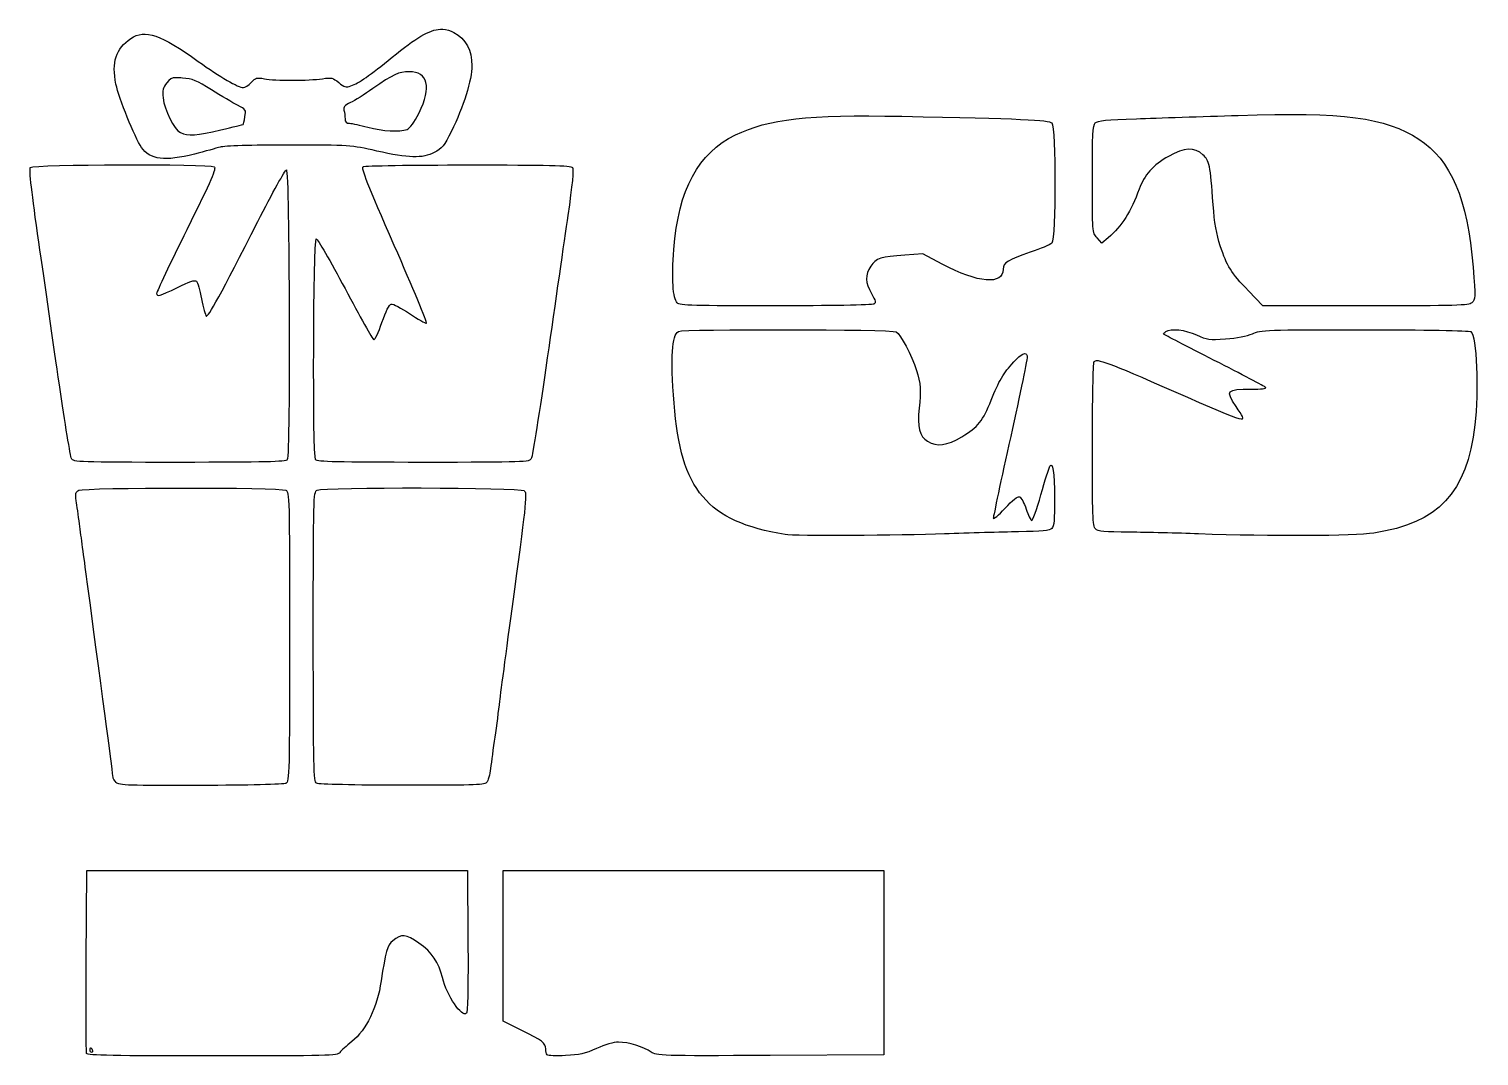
# Model space of a CAD drawing. Header units: centimetres. Extents: x -9.9 to 9.4, y -12.5 to 15.8.
# Drawn here: x -9.92 to 9.43, y 2.05 to 15.75 of the extents above; entities that cross this region are included whole.
import ezdxf

# ---------------------------------------------------------------- set-up
doc = ezdxf.new("R2010")
doc.units = ezdxf.units.CM
doc.header["$MEASUREMENT"] = 0
doc.layers.add('Layer 1', color=7, linetype='Continuous')

msp = doc.modelspace()

# ---------------------------------------------------------------- linework, layer by layer
at = {"layer": 'Layer 1', "color": 28}
for points, knots in [([(-4.42722, 15.74987), (-4.57713, 15.74301), (-4.75851, 15.6317), (-5.07049, 15.37698), (-5.07049, 15.37698), (-5.36935, 15.13296), (-5.51793, 15.02932), (-5.62116, 14.99333), (-5.62116, 14.99333), (-5.69006, 14.96931), (-5.71062, 14.9755), (-5.78487, 15.03798), (-5.78487, 15.03798), (-5.86219, 15.10304), (-5.88169, 15.10744), (-6.00315, 15.08924), (-6.00315, 15.08924), (-6.18117, 15.06258), (-6.63894, 15.06192), (-6.77705, 15.08841), (-6.77705, 15.08841), (-6.87649, 15.10749), (-6.89375, 15.10279), (-6.95151, 15.04046), (-6.95151, 15.04046), (-6.98689, 15.00229), (-7.0342, 14.97101), (-7.05652, 14.97101), (-7.05652, 14.97101), (-7.12597, 14.97101), (-7.36896, 15.11169), (-7.65845, 15.31993), (-7.65845, 15.31993), (-8.15756, 15.67894), (-8.37195, 15.75236), (-8.55968, 15.62585), (-8.55968, 15.62585), (-8.75714, 15.49279), (-8.81792, 15.30711), (-8.75729, 15.01813), (-8.75729, 15.01813), (-8.71663, 14.82432), (-8.5093, 14.31052), (-8.41582, 14.17147), (-8.41582, 14.17147), (-8.30621, 14.00844), (-8.10027, 13.98304), (-7.71054, 14.08383), (-7.71054, 14.08383), (-7.57263, 14.11949), (-7.41824, 14.16116), (-7.36741, 14.17643), (-7.36741, 14.17643), (-7.31145, 14.19324), (-6.95018, 14.20371), (-6.45129, 14.20371), (-6.45129, 14.20371), (-5.63089, 14.20371), (-5.62523, 14.20335), (-5.2772, 14.12434), (-5.2772, 14.12434), (-4.85072, 14.02752), (-4.67094, 14.02287), (-4.50908, 14.1045), (-4.50908, 14.1045), (-4.40526, 14.15685), (-4.37757, 14.19115), (-4.28005, 14.38892), (-4.28005, 14.38892), (-4.12268, 14.70805), (-4.0072, 15.07715), (-4.0072, 15.26122), (-4.0072, 15.26122), (-4.0072, 15.46886), (-4.09018, 15.62201), (-4.24698, 15.70522), (-4.24698, 15.70522), (-4.29682, 15.73168), (-4.3455, 15.74743), (-4.39746, 15.74987), (-4.39746, 15.74987), (-4.4072, 15.75033), (-4.41723, 15.75033), (-4.42722, 15.74987)], [0, 0, 0, 0, 0.04545455, 0.04545455, 0.04545455, 0.04545455, 0.09090909, 0.09090909, 0.09090909, 0.09090909, 0.13636364, 0.13636364, 0.13636364, 0.13636364, 0.18181818, 0.18181818, 0.18181818, 0.18181818, 0.22727273, 0.22727273, 0.22727273, 0.22727273, 0.27272727, 0.27272727, 0.27272727, 0.27272727, 0.31818182, 0.31818182, 0.31818182, 0.31818182, 0.36363636, 0.36363636, 0.36363636, 0.36363636, 0.40909091, 0.40909091, 0.40909091, 0.40909091, 0.45454545, 0.45454545, 0.45454545, 0.45454545, 0.5, 0.5, 0.5, 0.5, 0.54545455, 0.54545455, 0.54545455, 0.54545455, 0.59090909, 0.59090909, 0.59090909, 0.59090909, 0.63636364, 0.63636364, 0.63636364, 0.63636364, 0.68181818, 0.68181818, 0.68181818, 0.68181818, 0.72727273, 0.72727273, 0.72727273, 0.72727273, 0.77272727, 0.77272727, 0.77272727, 0.77272727, 0.81818182, 0.81818182, 0.81818182, 0.81818182, 0.86363636, 0.86363636, 0.86363636, 0.86363636, 0.90909091, 0.90909091, 0.90909091, 0.90909091, 1, 1, 1, 1]), ([(-7.95362, 15.10247), (-7.93149, 15.10254), (-7.90386, 15.1009), (-7.86846, 15.09834), (-7.86846, 15.09834), (-7.73946, 15.08901), (-7.68117, 15.06487), (-7.48234, 14.93959), (-7.48234, 14.93959), (-7.35355, 14.85844), (-7.19669, 14.76637), (-7.13341, 14.73453), (-7.13341, 14.73453), (-7.02177, 14.67837), (-7.01903, 14.67357), (-7.03668, 14.57909), (-7.03668, 14.57909), (-7.04668, 14.52555), (-7.05666, 14.48086), (-7.059, 14.47987), (-7.059, 14.47987), (-7.06134, 14.47889), (-7.19527, 14.44615), (-7.35666, 14.40711), (-7.35666, 14.40711), (-7.68051, 14.32878), (-7.79749, 14.32095), (-7.89657, 14.36991), (-7.89657, 14.36991), (-7.98248, 14.41235), (-8.11285, 14.67344), (-8.12808, 14.83375), (-8.12808, 14.83375), (-8.13761, 14.93401), (-8.12833, 14.97278), (-8.08013, 15.03384), (-8.08013, 15.03384), (-8.03839, 15.08672), (-8.02001, 15.10225), (-7.95362, 15.10247)], [0, 0, 0, 0, 0.09090909, 0.09090909, 0.09090909, 0.09090909, 0.18181818, 0.18181818, 0.18181818, 0.18181818, 0.27272727, 0.27272727, 0.27272727, 0.27272727, 0.36363636, 0.36363636, 0.36363636, 0.36363636, 0.45454545, 0.45454545, 0.45454545, 0.45454545, 0.54545455, 0.54545455, 0.54545455, 0.54545455, 0.63636364, 0.63636364, 0.63636364, 0.63636364, 0.72727273, 0.72727273, 0.72727273, 0.72727273, 0.81818182, 0.81818182, 0.81818182, 0.81818182, 1, 1, 1, 1]), ([(-4.84725, 15.18267), (-4.59294, 15.18267), (-4.54236, 14.97796), (-4.71248, 14.63366), (-4.71248, 14.63366), (-4.7774, 14.50226), (-4.83027, 14.42993), (-4.87288, 14.41373), (-4.87288, 14.41373), (-4.973, 14.37566), (-5.19443, 14.38749), (-5.39626, 14.44267), (-5.39626, 14.44267), (-5.49812, 14.47051), (-5.60826, 14.49355), (-5.641, 14.49393), (-5.641, 14.49393), (-5.68478, 14.49444), (-5.70026, 14.51051), (-5.70053, 14.55429), (-5.70053, 14.55429), (-5.70073, 14.58703), (-5.70745, 14.63794), (-5.71541, 14.66756), (-5.71541, 14.66756), (-5.72686, 14.71019), (-5.70922, 14.73214), (-5.62942, 14.77009), (-5.62942, 14.77009), (-5.57397, 14.79646), (-5.43925, 14.88058), (-5.33011, 14.95695), (-5.33011, 14.95695), (-5.05852, 15.14699), (-4.98129, 15.18267), (-4.84725, 15.18267)], [0, 0, 0, 0, 0.1, 0.1, 0.1, 0.1, 0.2, 0.2, 0.2, 0.2, 0.3, 0.3, 0.3, 0.3, 0.4, 0.4, 0.4, 0.4, 0.5, 0.5, 0.5, 0.5, 0.6, 0.6, 0.6, 0.6, 0.7, 0.7, 0.7, 0.7, 0.8, 0.8, 0.8, 0.8, 1, 1, 1, 1]), ([(-6.47079, 10.00663), (-6.4292, 10.05674), (-6.44149, 13.87324), (-6.48324, 13.87324), (-6.48324, 13.87324), (-6.49905, 13.87324), (-6.66991, 13.56368), (-6.86293, 13.18532), (-6.86293, 13.18532), (-7.35756, 12.21575), (-7.53176, 11.89697), (-7.55385, 11.92096), (-7.55385, 11.92096), (-7.5644, 11.93241), (-7.59187, 12.03608), (-7.6149, 12.15134), (-7.6149, 12.15134), (-7.63793, 12.26659), (-7.66922, 12.37334), (-7.68442, 12.38854), (-7.68442, 12.38854), (-7.70365, 12.40777), (-7.78057, 12.38222), (-7.93695, 12.30466), (-7.93695, 12.30466), (-8.17845, 12.1849), (-8.21381, 12.17489), (-8.21427, 12.22621), (-8.21427, 12.22621), (-8.21443, 12.2444), (-8.03318, 12.62603), (-7.81148, 13.07427), (-7.81148, 13.07427), (-7.47923, 13.74605), (-7.41525, 13.8936), (-7.44738, 13.91392), (-7.44738, 13.91392), (-7.51104, 13.95418), (-9.8685, 13.94687), (-9.90032, 13.90631), (-9.90032, 13.90631), (-9.91777, 13.88408), (-9.88053, 13.55672), (-9.78671, 12.90751), (-9.78671, 12.90751), (-9.70994, 12.37636), (-9.58628, 11.52069), (-9.5119, 11.00602), (-9.5119, 11.00602), (-9.43753, 10.49135), (-9.36468, 10.04784), (-9.35002, 10.02045), (-9.35002, 10.02045), (-9.32443, 9.97263), (-9.26695, 9.97064), (-7.91201, 9.97064), (-7.91201, 9.97064), (-6.75411, 9.97064), (-6.4953, 9.9771), (-6.47079, 10.00663)], [0, 0, 0, 0, 0.0625, 0.0625, 0.0625, 0.0625, 0.125, 0.125, 0.125, 0.125, 0.1875, 0.1875, 0.1875, 0.1875, 0.25, 0.25, 0.25, 0.25, 0.3125, 0.3125, 0.3125, 0.3125, 0.375, 0.375, 0.375, 0.375, 0.4375, 0.4375, 0.4375, 0.4375, 0.5, 0.5, 0.5, 0.5, 0.5625, 0.5625, 0.5625, 0.5625, 0.625, 0.625, 0.625, 0.625, 0.6875, 0.6875, 0.6875, 0.6875, 0.75, 0.75, 0.75, 0.75, 0.8125, 0.8125, 0.8125, 0.8125, 0.875, 0.875, 0.875, 0.875, 1, 1, 1, 1]), ([(-3.2146, 10.02122), (-3.1997, 10.04904), (-3.10406, 10.65328), (-3.00204, 11.36398), (-3.00204, 11.36398), (-2.90002, 12.07468), (-2.77653, 12.93), (-2.72762, 13.2647), (-2.72762, 13.2647), (-2.66795, 13.67292), (-2.64723, 13.88413), (-2.66467, 13.90631), (-2.66467, 13.90631), (-2.68487, 13.93202), (-2.99496, 13.93929), (-4.05664, 13.93898), (-4.05664, 13.93898), (-4.80793, 13.93876), (-5.43885, 13.92829), (-5.4587, 13.91571), (-5.4587, 13.91571), (-5.48713, 13.8977), (-5.39891, 13.67468), (-5.04281, 12.8644), (-5.04281, 12.8644), (-4.79422, 12.29875), (-4.60174, 11.83219), (-4.61508, 11.82759), (-4.61508, 11.82759), (-4.62841, 11.82299), (-4.72983, 11.88031), (-4.84045, 11.95496), (-4.84045, 11.95496), (-4.95108, 12.0296), (-5.06052, 12.08694), (-5.08365, 12.08238), (-5.08365, 12.08238), (-5.11026, 12.07712), (-5.15596, 11.98659), (-5.20802, 11.83595), (-5.20802, 11.83595), (-5.25329, 11.70498), (-5.30223, 11.60198), (-5.31678, 11.60707), (-5.31678, 11.60707), (-5.33134, 11.61216), (-5.50398, 11.91871), (-5.70043, 12.28829), (-5.70043, 12.28829), (-5.89688, 12.65787), (-6.06952, 12.95633), (-6.08408, 12.95153), (-6.08408, 12.95153), (-6.12369, 12.93845), (-6.13369, 10.05417), (-6.09429, 10.00669), (-6.09429, 10.00669), (-6.06972, 9.97708), (-5.81214, 9.97064), (-4.65302, 9.97064), (-4.65302, 9.97064), (-3.29044, 9.97064), (-3.24073, 9.97238), (-3.2146, 10.02122)], [0, 0, 0, 0, 0.05882353, 0.05882353, 0.05882353, 0.05882353, 0.11764706, 0.11764706, 0.11764706, 0.11764706, 0.17647059, 0.17647059, 0.17647059, 0.17647059, 0.23529412, 0.23529412, 0.23529412, 0.23529412, 0.29411765, 0.29411765, 0.29411765, 0.29411765, 0.35294118, 0.35294118, 0.35294118, 0.35294118, 0.41176471, 0.41176471, 0.41176471, 0.41176471, 0.47058824, 0.47058824, 0.47058824, 0.47058824, 0.52941176, 0.52941176, 0.52941176, 0.52941176, 0.58823529, 0.58823529, 0.58823529, 0.58823529, 0.64705882, 0.64705882, 0.64705882, 0.64705882, 0.70588235, 0.70588235, 0.70588235, 0.70588235, 0.76470588, 0.76470588, 0.76470588, 0.76470588, 0.82352941, 0.82352941, 0.82352941, 0.82352941, 0.88235294, 0.88235294, 0.88235294, 0.88235294, 1, 1, 1, 1]), ([(-6.48757, 5.68793), (-6.44412, 5.71118), (-6.44126, 5.83167), (-6.44126, 7.6423), (-6.44126, 7.6423), (-6.44126, 9.52296), (-6.44256, 9.57259), (-6.49244, 9.59929), (-6.49244, 9.59929), (-6.56545, 9.63836), (-9.1774, 9.63685), (-9.25056, 9.59769), (-9.25056, 9.59769), (-9.29685, 9.57292), (-9.30216, 9.55273), (-9.28708, 9.45879), (-9.28708, 9.45879), (-9.27738, 9.39833), (-9.25781, 9.25957), (-9.24358, 9.15043), (-9.24358, 9.15043), (-9.21822, 8.95587), (-9.19217, 8.75982), (-9.14073, 8.37652), (-9.14073, 8.37652), (-8.91262, 6.67646), (-8.79636, 5.79762), (-8.79622, 5.77226), (-8.79622, 5.77226), (-8.79613, 5.75511), (-8.77685, 5.72188), (-8.75338, 5.6984), (-8.75338, 5.6984), (-8.71537, 5.6604), (-8.59157, 5.65613), (-7.62228, 5.65944), (-7.62228, 5.65944), (-7.0045, 5.66155), (-6.51385, 5.67387), (-6.48757, 5.68793)], [0, 0, 0, 0, 0.09090909, 0.09090909, 0.09090909, 0.09090909, 0.18181818, 0.18181818, 0.18181818, 0.18181818, 0.27272727, 0.27272727, 0.27272727, 0.27272727, 0.36363636, 0.36363636, 0.36363636, 0.36363636, 0.45454545, 0.45454545, 0.45454545, 0.45454545, 0.54545455, 0.54545455, 0.54545455, 0.54545455, 0.63636364, 0.63636364, 0.63636364, 0.63636364, 0.72727273, 0.72727273, 0.72727273, 0.72727273, 0.81818182, 0.81818182, 0.81818182, 0.81818182, 1, 1, 1, 1]), ([(-3.81301, 5.69705), (-3.79232, 5.71773), (-3.76741, 5.80371), (-3.75764, 5.88811), (-3.75764, 5.88811), (-3.74787, 5.97252), (-3.72293, 6.16064), (-3.70221, 6.30616), (-3.70221, 6.30616), (-3.6815, 6.45168), (-3.6532, 6.66599), (-3.63932, 6.78241), (-3.63932, 6.78241), (-3.62545, 6.89882), (-3.53599, 7.57153), (-3.44052, 8.2773), (-3.44052, 8.2773), (-3.27962, 9.4667), (-3.27018, 9.56295), (-3.31134, 9.5936), (-3.31134, 9.5936), (-3.36905, 9.63658), (-5.99281, 9.64198), (-6.07259, 9.59929), (-6.07259, 9.59929), (-6.12247, 9.57259), (-6.12376, 9.52296), (-6.12376, 7.64269), (-6.12376, 7.64269), (-6.12376, 5.87), (-6.12019, 5.71147), (-6.07969, 5.68881), (-6.07969, 5.68881), (-6.05462, 5.67478), (-5.56445, 5.66313), (-4.94312, 5.66179), (-4.94312, 5.66179), (-4.03186, 5.65983), (-3.84438, 5.66568), (-3.81301, 5.69705)], [0, 0, 0, 0, 0.09090909, 0.09090909, 0.09090909, 0.09090909, 0.18181818, 0.18181818, 0.18181818, 0.18181818, 0.27272727, 0.27272727, 0.27272727, 0.27272727, 0.36363636, 0.36363636, 0.36363636, 0.36363636, 0.45454545, 0.45454545, 0.45454545, 0.45454545, 0.54545455, 0.54545455, 0.54545455, 0.54545455, 0.63636364, 0.63636364, 0.63636364, 0.63636364, 0.72727273, 0.72727273, 0.72727273, 0.72727273, 0.81818182, 0.81818182, 0.81818182, 0.81818182, 1, 1, 1, 1])]:
    msp.add_open_spline(points, degree=3, knots=knots, dxfattribs=at)
at = {"layer": 'Layer 1', "color": 2}
for points, knots in [([(1.35761, 12.08145), (1.38674, 12.0999), (1.38038, 12.127), (1.32454, 12.22228), (1.32454, 12.22228), (1.23972, 12.367), (1.23695, 12.47246), (1.31493, 12.58784), (1.31493, 12.58784), (1.38561, 12.69241), (1.45379, 12.71455), (1.77134, 12.73604), (1.77134, 12.73604), (1.77134, 12.73604), (2.00946, 12.75216), (2.00946, 12.75216), (2.00946, 12.75216), (2.00946, 12.75216), (2.26618, 12.61663), (2.26618, 12.61663), (2.26618, 12.61663), (2.75056, 12.36091), (3.08103, 12.33294), (3.08103, 12.54766), (3.08103, 12.54766), (3.08103, 12.63234), (3.15268, 12.67704), (3.44394, 12.77407), (3.44394, 12.77407), (3.57951, 12.81924), (3.7081, 12.87386), (3.72969, 12.89545), (3.72969, 12.89545), (3.78658, 12.95233), (3.78837, 14.4423), (3.73162, 14.49905), (3.73162, 14.49905), (3.69069, 14.53997), (3.31895, 14.55641), (1.73165, 14.58747), (1.73165, 14.58747), (0.4639, 14.61228), (-0.0422, 14.55558), (-0.49085, 14.33849), (-0.49085, 14.33849), (-0.98929, 14.0973), (-1.25105, 13.61169), (-1.31377, 12.81185), (-1.31377, 12.81185), (-1.34398, 12.42661), (-1.32642, 12.15631), (-1.26735, 12.09724), (-1.26735, 12.09724), (-1.23347, 12.06336), (-1.04789, 12.05785), (0.04682, 12.0582), (0.04682, 12.0582), (0.74792, 12.05842), (1.33778, 12.06888), (1.35761, 12.08145)], [0, 0, 0, 0, 0.0625, 0.0625, 0.0625, 0.0625, 0.125, 0.125, 0.125, 0.125, 0.1875, 0.1875, 0.1875, 0.1875, 0.25, 0.25, 0.25, 0.25, 0.3125, 0.3125, 0.3125, 0.3125, 0.375, 0.375, 0.375, 0.375, 0.4375, 0.4375, 0.4375, 0.4375, 0.5, 0.5, 0.5, 0.5, 0.5625, 0.5625, 0.5625, 0.5625, 0.625, 0.625, 0.625, 0.625, 0.6875, 0.6875, 0.6875, 0.6875, 0.75, 0.75, 0.75, 0.75, 0.8125, 0.8125, 0.8125, 0.8125, 0.875, 0.875, 0.875, 0.875, 1, 1, 1, 1]), ([(9.33653, 12.09937), (9.38507, 12.1479), (9.38536, 12.15729), (9.35132, 12.57373), (9.35132, 12.57373), (9.27636, 13.49099), (9.05894, 14.00505), (8.6279, 14.2841), (8.6279, 14.2841), (8.18167, 14.57301), (7.62076, 14.64649), (6.21676, 14.6), (6.21676, 14.6), (5.75086, 14.58457), (5.14001, 14.56453), (4.85931, 14.55548), (4.85931, 14.55548), (4.46374, 14.54272), (4.34025, 14.53032), (4.3103, 14.50037), (4.3103, 14.50037), (4.27832, 14.46839), (4.27165, 14.33894), (4.27165, 13.75071), (4.27165, 13.75071), (4.27165, 13.0409), (4.27176, 13.03958), (4.33434, 12.96682), (4.33434, 12.96682), (4.33434, 12.96682), (4.39703, 12.89394), (4.39703, 12.89394), (4.39703, 12.89394), (4.39703, 12.89394), (4.48449, 12.96753), (4.48449, 12.96753), (4.48449, 12.96753), (4.66336, 13.11804), (4.79164, 13.32), (4.89545, 13.61453), (4.89545, 13.61453), (4.96192, 13.80311), (5.08322, 13.93861), (5.2882, 14.05324), (5.2882, 14.05324), (5.50424, 14.17406), (5.63408, 14.18001), (5.74726, 14.07428), (5.74726, 14.07428), (5.83593, 13.99145), (5.84471, 13.9485), (5.88383, 13.40614), (5.88383, 13.40614), (5.90102, 13.16794), (5.92774, 13.01394), (5.97859, 12.86008), (5.97859, 12.86008), (6.06933, 12.58553), (6.12098, 12.50314), (6.35584, 12.25835), (6.35584, 12.25835), (6.35584, 12.25835), (6.54826, 12.05779), (6.54826, 12.05779), (6.54826, 12.05779), (6.54826, 12.05779), (7.9216, 12.05779), (7.9216, 12.05779), (7.9216, 12.05779), (9.13483, 12.05779), (9.2998, 12.06264), (9.33653, 12.09937)], [0, 0, 0, 0, 0.05263158, 0.05263158, 0.05263158, 0.05263158, 0.10526316, 0.10526316, 0.10526316, 0.10526316, 0.15789474, 0.15789474, 0.15789474, 0.15789474, 0.21052632, 0.21052632, 0.21052632, 0.21052632, 0.26315789, 0.26315789, 0.26315789, 0.26315789, 0.31578947, 0.31578947, 0.31578947, 0.31578947, 0.36842105, 0.36842105, 0.36842105, 0.36842105, 0.42105263, 0.42105263, 0.42105263, 0.42105263, 0.47368421, 0.47368421, 0.47368421, 0.47368421, 0.52631579, 0.52631579, 0.52631579, 0.52631579, 0.57894737, 0.57894737, 0.57894737, 0.57894737, 0.63157895, 0.63157895, 0.63157895, 0.63157895, 0.68421053, 0.68421053, 0.68421053, 0.68421053, 0.73684211, 0.73684211, 0.73684211, 0.73684211, 0.78947368, 0.78947368, 0.78947368, 0.78947368, 0.84210526, 0.84210526, 0.84210526, 0.84210526, 0.89473684, 0.89473684, 0.89473684, 0.89473684, 1, 1, 1, 1]), ([(2.30051, 9.01545), (2.62065, 9.02801), (3.06514, 9.04085), (3.28826, 9.04398), (3.28826, 9.04398), (3.59717, 9.04832), (3.70287, 9.05862), (3.73143, 9.08719), (3.73143, 9.08719), (3.76035, 9.1161), (3.76852, 9.20761), (3.76708, 9.48661), (3.76708, 9.48661), (3.76523, 9.84672), (3.74552, 9.9838), (3.70502, 9.91826), (3.70502, 9.91826), (3.69394, 9.90033), (3.6401, 9.72848), (3.58538, 9.53637), (3.58538, 9.53637), (3.53065, 9.34425), (3.47515, 9.19004), (3.46204, 9.19368), (3.46204, 9.19368), (3.44894, 9.19731), (3.4161, 9.26664), (3.38906, 9.34773), (3.38906, 9.34773), (3.36204, 9.42883), (3.32179, 9.50213), (3.29964, 9.51063), (3.29964, 9.51063), (3.27283, 9.52092), (3.20786, 9.46945), (3.1052, 9.35657), (3.1052, 9.35657), (3.02041, 9.26334), (2.95072, 9.20492), (2.95032, 9.22675), (2.95032, 9.22675), (2.94993, 9.24858), (3.05412, 9.73813), (3.18185, 10.31465), (3.18185, 10.31465), (3.30958, 10.89117), (3.4096, 11.37635), (3.4041, 11.39283), (3.4041, 11.39283), (3.38519, 11.44958), (3.32563, 11.42251), (3.22264, 11.31034), (3.22264, 11.31034), (3.08518, 11.16064), (3.02236, 11.05412), (2.92227, 10.80102), (2.92227, 10.80102), (2.81272, 10.52397), (2.74578, 10.44063), (2.52966, 10.31224), (2.52966, 10.31224), (2.32876, 10.19288), (2.20049, 10.17583), (2.07246, 10.25146), (2.07246, 10.25146), (1.96732, 10.31357), (1.93248, 10.45131), (1.96077, 10.69308), (1.96077, 10.69308), (1.98756, 10.92198), (1.98024, 11.02627), (1.92532, 11.19789), (1.92532, 11.19789), (1.86111, 11.3986), (1.71194, 11.6819), (1.6542, 11.7128), (1.6542, 11.7128), (1.59259, 11.74578), (-1.20039, 11.75095), (-1.25201, 11.71818), (-1.25201, 11.71818), (-1.34013, 11.66225), (-1.35728, 11.3806), (-1.31027, 10.76133), (-1.31027, 10.76133), (-1.22191, 9.59718), (-0.87195, 9.18259), (0.17061, 9.00697), (0.17061, 9.00697), (0.29147, 8.98661), (1.70957, 8.99226), (2.30051, 9.01545)], [0, 0, 0, 0, 0.04166667, 0.04166667, 0.04166667, 0.04166667, 0.08333333, 0.08333333, 0.08333333, 0.08333333, 0.125, 0.125, 0.125, 0.125, 0.16666667, 0.16666667, 0.16666667, 0.16666667, 0.20833333, 0.20833333, 0.20833333, 0.20833333, 0.25, 0.25, 0.25, 0.25, 0.29166667, 0.29166667, 0.29166667, 0.29166667, 0.33333333, 0.33333333, 0.33333333, 0.33333333, 0.375, 0.375, 0.375, 0.375, 0.41666667, 0.41666667, 0.41666667, 0.41666667, 0.45833333, 0.45833333, 0.45833333, 0.45833333, 0.5, 0.5, 0.5, 0.5, 0.54166667, 0.54166667, 0.54166667, 0.54166667, 0.58333333, 0.58333333, 0.58333333, 0.58333333, 0.625, 0.625, 0.625, 0.625, 0.66666667, 0.66666667, 0.66666667, 0.66666667, 0.70833333, 0.70833333, 0.70833333, 0.70833333, 0.75, 0.75, 0.75, 0.75, 0.79166667, 0.79166667, 0.79166667, 0.79166667, 0.83333333, 0.83333333, 0.83333333, 0.83333333, 0.875, 0.875, 0.875, 0.875, 0.91666667, 0.91666667, 0.91666667, 0.91666667, 1, 1, 1, 1]), ([(8.02873, 9.0272), (8.89206, 9.15865), (9.2659, 9.55852), (9.37718, 10.4696), (9.37718, 10.4696), (9.43135, 10.91307), (9.3989, 11.66773), (9.32362, 11.71536), (9.32362, 11.71536), (9.30196, 11.72907), (8.69019, 11.73965), (7.90642, 11.73989), (7.90642, 11.73989), (6.58345, 11.74027), (6.52246, 11.73813), (6.40747, 11.68727), (6.40747, 11.68727), (6.33318, 11.65441), (6.19753, 11.62785), (6.05074, 11.61743), (6.05074, 11.61743), (5.83168, 11.60188), (5.80242, 11.60586), (5.66134, 11.67045), (5.66134, 11.67045), (5.50672, 11.74124), (5.32433, 11.761), (5.25137, 11.71487), (5.25137, 11.71487), (5.22997, 11.70133), (5.21806, 11.68557), (5.22492, 11.67986), (5.22492, 11.67986), (5.23177, 11.67414), (5.53504, 11.51731), (5.89884, 11.33135), (5.89884, 11.33135), (6.26264, 11.14538), (6.57161, 10.98272), (6.58543, 10.96989), (6.58543, 10.96989), (6.60011, 10.95625), (6.52122, 10.94654), (6.39577, 10.94654), (6.39577, 10.94654), (6.05868, 10.94654), (6.04487, 10.93106), (6.18988, 10.71572), (6.18988, 10.71572), (6.35315, 10.47327), (6.40052, 10.46166), (5.35644, 10.9201), (5.35644, 10.9201), (4.46908, 11.30972), (4.32656, 11.36271), (4.29595, 11.31436), (4.29595, 11.31436), (4.28303, 11.29396), (4.27228, 10.79294), (4.27206, 10.20098), (4.27206, 10.20098), (4.2717, 9.25746), (4.27678, 9.11957), (4.31323, 9.08312), (4.31323, 9.08312), (4.34716, 9.04918), (4.43104, 9.04091), (4.76963, 9.03809), (4.76963, 9.03809), (4.99779, 9.03619), (5.41068, 9.02645), (5.68717, 9.01643), (5.68717, 9.01643), (6.66198, 8.98112), (7.75919, 8.98617), (8.02873, 9.0272)], [0, 0, 0, 0, 0.05, 0.05, 0.05, 0.05, 0.1, 0.1, 0.1, 0.1, 0.15, 0.15, 0.15, 0.15, 0.2, 0.2, 0.2, 0.2, 0.25, 0.25, 0.25, 0.25, 0.3, 0.3, 0.3, 0.3, 0.35, 0.35, 0.35, 0.35, 0.4, 0.4, 0.4, 0.4, 0.45, 0.45, 0.45, 0.45, 0.5, 0.5, 0.5, 0.5, 0.55, 0.55, 0.55, 0.55, 0.6, 0.6, 0.6, 0.6, 0.65, 0.65, 0.65, 0.65, 0.7, 0.7, 0.7, 0.7, 0.75, 0.75, 0.75, 0.75, 0.8, 0.8, 0.8, 0.8, 0.85, 0.85, 0.85, 0.85, 0.9, 0.9, 0.9, 0.9, 1, 1, 1, 1])]:
    msp.add_open_spline(points, degree=3, knots=knots, dxfattribs=at)
at = {"layer": 'Layer 1', "color": 93}
for points, knots in [([(-5.76905, 2.09686), (-5.75003, 2.12232), (-5.6792, 2.18756), (-5.61164, 2.24182), (-5.61164, 2.24182), (-5.41273, 2.40159), (-5.27268, 2.69108), (-5.21856, 3.05434), (-5.21856, 3.05434), (-5.16202, 3.43383), (-5.13343, 3.53289), (-5.06487, 3.58682), (-5.06487, 3.58682), (-4.94213, 3.68337), (-4.89012, 3.67879), (-4.71515, 3.55606), (-4.71515, 3.55606), (-4.53729, 3.4313), (-4.44937, 3.30301), (-4.39961, 3.09566), (-4.39961, 3.09566), (-4.34135, 2.85285), (-4.14326, 2.55963), (-4.08014, 2.62275), (-4.08014, 2.62275), (-4.06323, 2.63965), (-4.0562, 2.9877), (-4.06064, 3.58681), (-4.06064, 3.58681), (-4.06064, 3.58681), (-4.0676, 4.52441), (-4.0676, 4.52441), (-4.0676, 4.52441), (-4.0676, 4.52441), (-6.6076, 4.52441), (-6.6076, 4.52441), (-6.6076, 4.52441), (-6.6076, 4.52441), (-9.1476, 4.52441), (-9.1476, 4.52441), (-9.1476, 4.52441), (-9.1476, 4.52441), (-9.1545, 3.32056), (-9.1545, 3.32056), (-9.1545, 3.32056), (-9.15829, 2.65844), (-9.15569, 2.10182), (-9.14871, 2.08363), (-9.14871, 2.08363), (-9.13876, 2.05766), (-8.77839, 2.05056), (-7.46983, 2.05056), (-7.46983, 2.05056), (-5.91378, 2.05056), (-5.80134, 2.05362), (-5.76905, 2.09686)], [0, 0, 0, 0, 0.06666667, 0.06666667, 0.06666667, 0.06666667, 0.13333333, 0.13333333, 0.13333333, 0.13333333, 0.2, 0.2, 0.2, 0.2, 0.26666667, 0.26666667, 0.26666667, 0.26666667, 0.33333333, 0.33333333, 0.33333333, 0.33333333, 0.4, 0.4, 0.4, 0.4, 0.46666667, 0.46666667, 0.46666667, 0.46666667, 0.53333333, 0.53333333, 0.53333333, 0.53333333, 0.6, 0.6, 0.6, 0.6, 0.66666667, 0.66666667, 0.66666667, 0.66666667, 0.73333333, 0.73333333, 0.73333333, 0.73333333, 0.8, 0.8, 0.8, 0.8, 0.86666667, 0.86666667, 0.86666667, 0.86666667, 1, 1, 1, 1]), ([(-2.34338, 2.1507), (-2.23536, 2.19915), (-2.11009, 2.23564), (-2.05233, 2.23548), (-2.05233, 2.23548), (-1.92113, 2.23511), (-1.70591, 2.16994), (-1.61437, 2.10287), (-1.61437, 2.10287), (-1.54418, 2.05144), (-1.50464, 2.05029), (-0.02687, 2.05695), (-0.02687, 2.05695), (-0.02687, 2.05695), (1.48865, 2.06379), (1.48865, 2.06379), (1.48865, 2.06379), (1.48865, 2.06379), (1.48865, 3.2941), (1.48865, 3.2941), (1.48865, 3.2941), (1.48865, 3.2941), (1.48865, 4.52441), (1.48865, 4.52441), (1.48865, 4.52441), (1.48865, 4.52441), (-1.05135, 4.52441), (-1.05135, 4.52441), (-1.05135, 4.52441), (-1.05135, 4.52441), (-3.59135, 4.52441), (-3.59135, 4.52441), (-3.59135, 4.52441), (-3.59135, 4.52441), (-3.59135, 3.51899), (-3.59135, 3.51899), (-3.59135, 3.51899), (-3.59135, 3.51899), (-3.59135, 2.51358), (-3.59135, 2.51358), (-3.59135, 2.51358), (-3.59135, 2.51358), (-3.34883, 2.39451), (-3.34883, 2.39451), (-3.34883, 2.39451), (-3.06432, 2.25483), (-3.0225, 2.22277), (-3.0225, 2.14433), (-3.0225, 2.14433), (-3.0225, 2.11216), (-3.01357, 2.07685), (-3.00265, 2.06587), (-3.00265, 2.06587), (-2.99174, 2.05489), (-2.88161, 2.05035), (-2.75791, 2.05577), (-2.75791, 2.05577), (-2.57516, 2.06379), (-2.49749, 2.08158), (-2.34338, 2.1507)], [0, 0, 0, 0, 0.0625, 0.0625, 0.0625, 0.0625, 0.125, 0.125, 0.125, 0.125, 0.1875, 0.1875, 0.1875, 0.1875, 0.25, 0.25, 0.25, 0.25, 0.3125, 0.3125, 0.3125, 0.3125, 0.375, 0.375, 0.375, 0.375, 0.4375, 0.4375, 0.4375, 0.4375, 0.5, 0.5, 0.5, 0.5, 0.5625, 0.5625, 0.5625, 0.5625, 0.625, 0.625, 0.625, 0.625, 0.6875, 0.6875, 0.6875, 0.6875, 0.75, 0.75, 0.75, 0.75, 0.8125, 0.8125, 0.8125, 0.8125, 0.875, 0.875, 0.875, 0.875, 1, 1, 1, 1])]:
    msp.add_open_spline(points, degree=3, knots=knots, dxfattribs=at)
at = {"layer": 'Layer 1'}
msp.add_open_spline([(-9.10791, 2.12993), (-9.10791, 2.14448), (-9.10266, 2.15639), (-9.09625, 2.15639), (-9.09625, 2.15639), (-9.08983, 2.15639), (-9.07722, 2.14448), (-9.06823, 2.12993), (-9.06823, 2.12993), (-9.05923, 2.11538), (-9.06448, 2.10347), (-9.07989, 2.10347), (-9.07989, 2.10347), (-9.09531, 2.10347), (-9.10791, 2.11538), (-9.10791, 2.12993)], degree=3, knots=[0, 0, 0, 0, 0.2, 0.2, 0.2, 0.2, 0.4, 0.4, 0.4, 0.4, 0.6, 0.6, 0.6, 0.6, 1, 1, 1, 1], dxfattribs=at)

doc.saveas('drawing.dxf')
